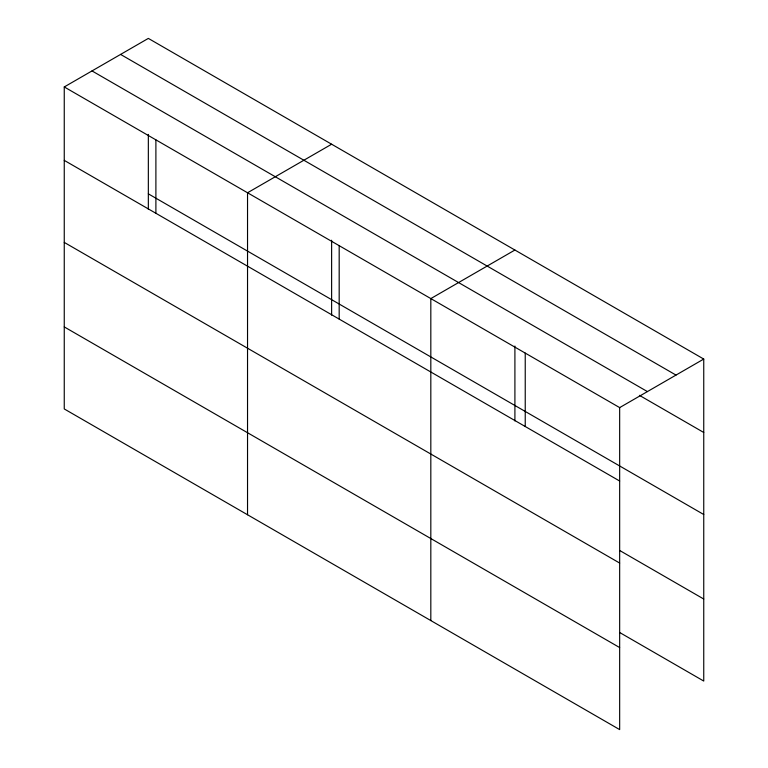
<?xml version="1.0" encoding="UTF-8"?>
<svg xmlns="http://www.w3.org/2000/svg" width="768" height="768" viewBox="0 0 768 768"><rect width="100%" height="100%" fill="white"/><g stroke="black" fill="none" stroke-linecap="round" stroke-linejoin="round"><path stroke-width="1.15" d="M331.622 240.221L331.622 315.139M514.906 346.042L514.906 420.96M619.661 563.059L619.661 407.606L64.253 86.947L64.253 408.941L619.661 729.6L619.661 563.059L64.253 242.4M619.709 632.525L703.747 681.053L703.747 359.059L148.339 38.4L64.253 86.947M331.622 144.221L247.536 192.768L247.536 514.762M514.906 250.032L430.819 298.589L430.819 620.573M619.661 407.606L703.747 359.059M120.595 54.422L675.994 375.082M92.006 70.925L647.405 391.584M639.418 395.338L703.747 432.48M148.339 193.843L703.747 514.512M64.253 160.368L619.661 481.027M619.709 550.502L703.747 599.021M64.253 326.909L619.661 647.568M525.235 353.098L525.235 426.518M339.178 245.674L339.178 319.094M155.894 139.853L155.894 213.274M148.339 134.41L148.339 209.318"/></g></svg>
